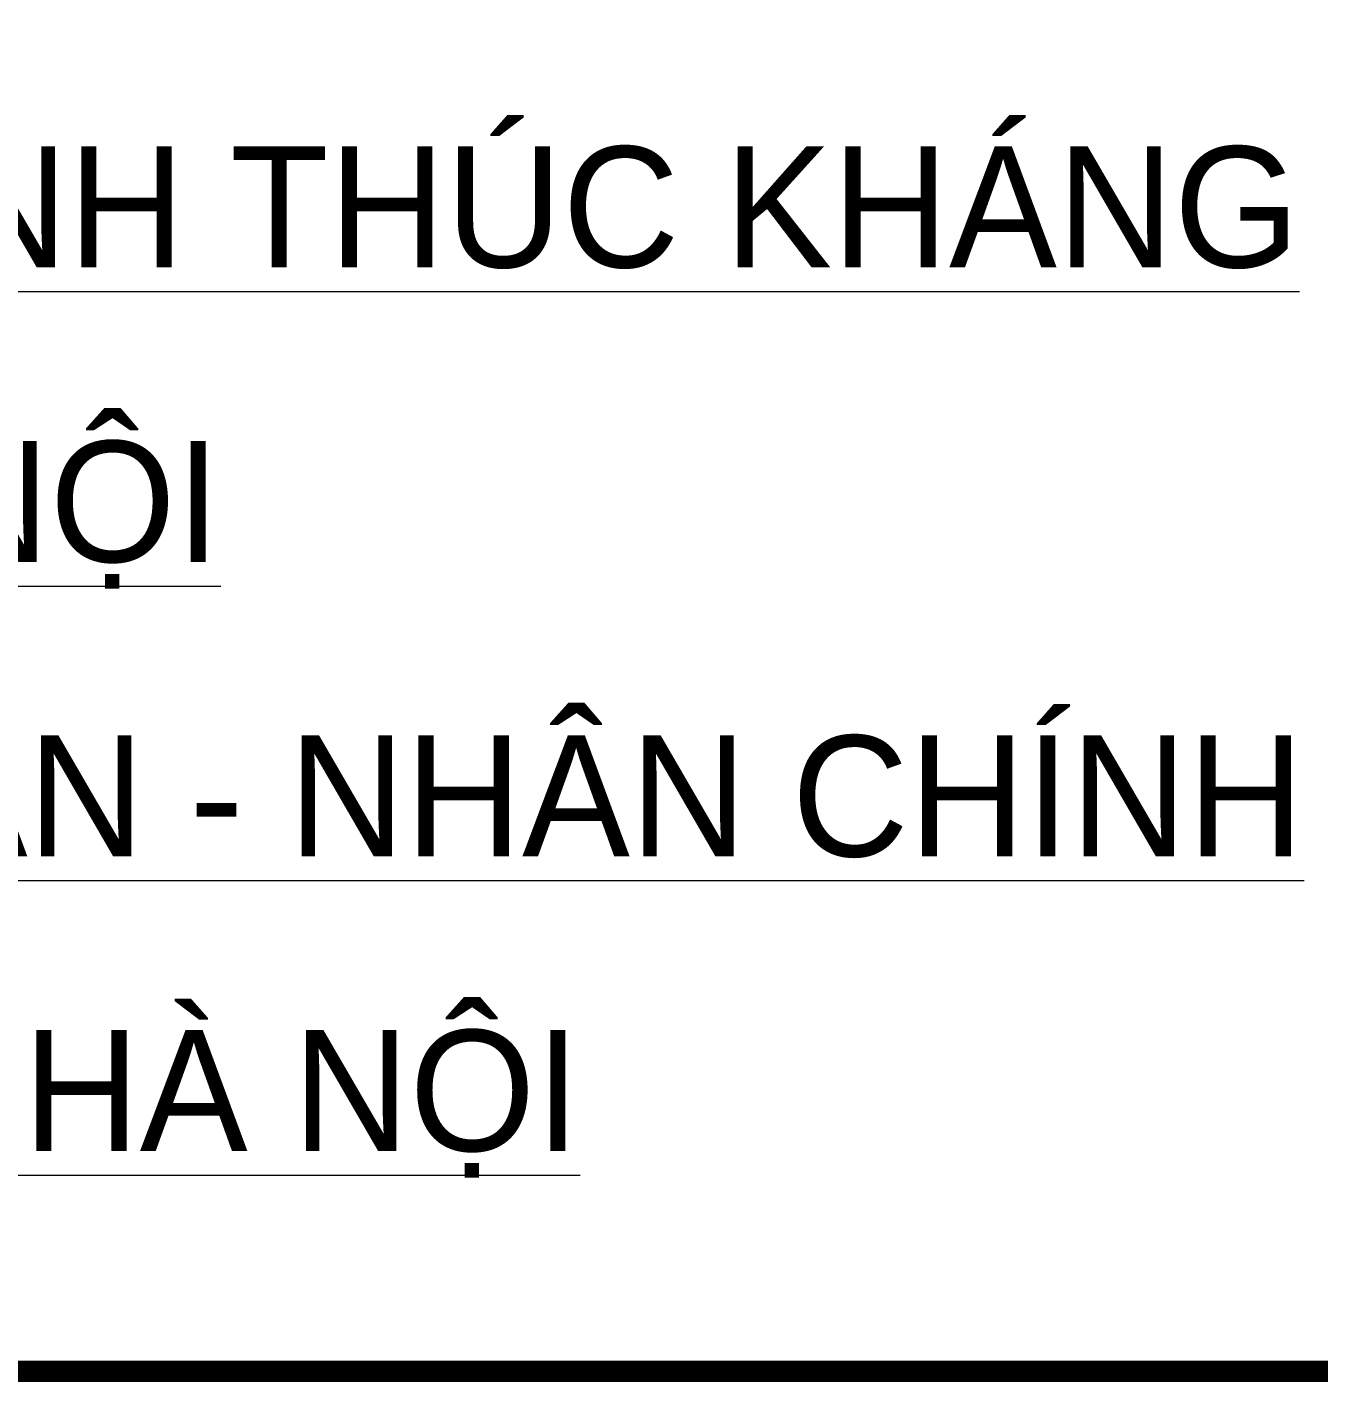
# Model space of a CAD drawing. Header units: inches. Extents: x 274208 to 641690, y -81912 to 129129.
# Drawn here: x 537929.9 to 538336.9, y 23491.2 to 23918 of the extents above; entities that cross this region are included whole.
import ezdxf
from ezdxf.enums import TextEntityAlignment as Align

# ---------------------------------------------------------------- set-up
doc = ezdxf.new("R2010")
doc.units = ezdxf.units.IN
doc.header["$MEASUREMENT"] = 0
doc.layers.add('05.Text', color=253, linetype='Continuous', lineweight=18)
doc.layers.add('11.Khung bo', color=32, linetype='Continuous', lineweight=50)
doc.styles.add('VnAvantH', font='')
doc.styles.get('VnAvantH').set_extended_font_data('.VnAvantH')

# ---------------------------------------------------------------- blocks, each defined once
blk = doc.blocks.new('100')
at = {"layer": '11.Khung bo', "const_width": 26.7}
blk.add_lwpolyline([(1896212.6, -930771.1), (1901212.6, -930771.1), (1901212.6, -924940), (1896212.6, -924940)], close=True, dxfattribs=at)
at = {"layer": '05.Text', "style": 'VnAvantH'}
for s, p in [('%%U®Þa chØ: sè 15 ngâ 49 - huúnh thóc kh¸ng', (1898739.3, -929380)), ('%%U®èng ®a - hµ néi', (1898739.3, -929751.2)), ('%%Uvpgd : sè 174 - nguyÔn tu©n - nh©n chÝnh', (1898739.3, -930122.3)), ('%%Uq.thanh xu©n - tp.hµ néi', (1898739.3, -930493.5))]:
    blk.add_text(s, height=152.459, dxfattribs=at).set_placement(p, align=Align.CENTER)

msp = doc.modelspace()

# ---------------------------------------------------------------- block references
at = {"layer": '05.Text', "xscale": 0.25, "yscale": 0.25, "zscale": 0.25}
msp.add_blockref('100', (63076.72, 256187.31), dxfattribs=at)

doc.saveas('drawing.dxf')
